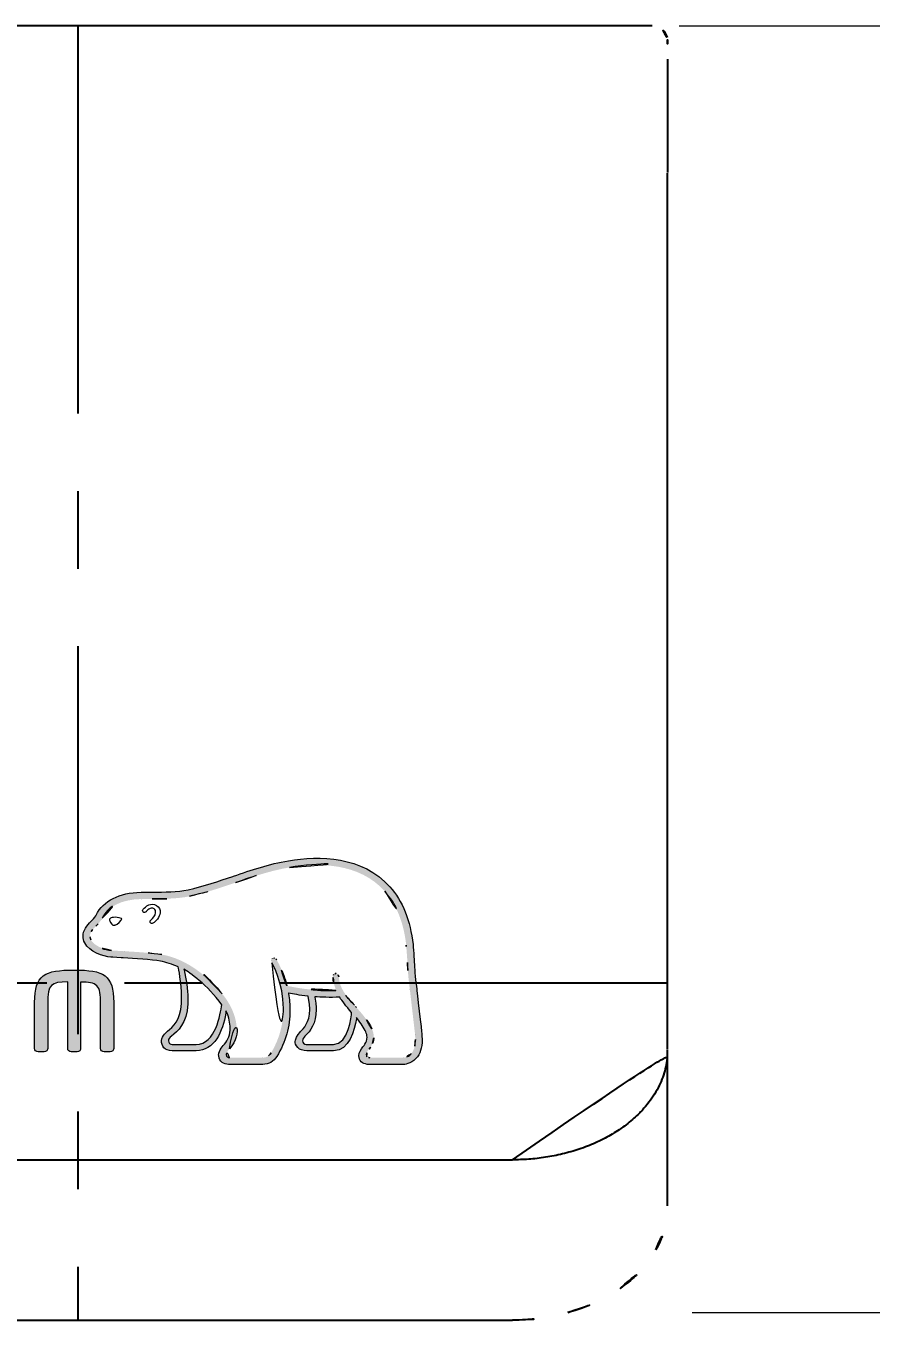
# Model space of a CAD drawing. Extents: x 16296675745 to 16296677481, y -37409619395 to -37409618123.
# Drawn here: x 16296676884.65 to 16296676911.88, y -37409618559.43 to -37409618517.71 of the extents above; entities that cross this region are included whole.
import ezdxf

# ---------------------------------------------------------------- set-up
doc = ezdxf.new("R2010")
doc.units = 0
doc.header["$LTSCALE"] = 10
doc.header["$MEASUREMENT"] = 0
doc.header["$PDMODE"] = 3
doc.header["$PDSIZE"] = -10
doc.linetypes.add('CENTER', pattern=[2, 1.25, -0.25, 0.25, -0.25])
doc.layers.get('0').update_dxf_attribs({"linetype": 'CONTINUOUS'})
doc.layers.get('DEFPOINTS').update_dxf_attribs({"linetype": 'CONTINUOUS'})
doc.layers.add('BODY', color=7, linetype='CONTINUOUS')
doc.layers.add('레이어 1', color=7, linetype='CONTINUOUS', lineweight=0)
doc.styles.add('Daelim Dimension', font='')
doc.styles.get('Daelim Dimension').set_extended_font_data('NanumGothic')
doc.dimstyles.new('DEFAULT', dxfattribs={"dimscale": 2, "dimtxt": 2, "dimasz": 2, "dimexe": 0, "dimexo": 2, "dimgap": 1, "dimtad": 1, "dimdec": 1, "dimzin": 9, "dimdsep": 46, "dimtxsty": 'Daelim Dimension', "dimcen": 0.5, "dimclrd": 252, "dimclre": 252, "dimclrt": 3, "dimadec": 1, "dimazin": 0, "dimtfac": 1, "dimtdec": 1, "dimtix": 1, "dimtmove": 0, "dimatfit": 3, "dimfxl": 1, "dimtolj": 1, "dimtzin": 1, "dimlwd": 9, "dimlwe": 9, "dimarcsym": 0})

# ---------------------------------------------------------------- blocks, each defined once
blk = doc.blocks.new('*D4')
at = {"color": 5, "lineweight": 9, "ltscale": 0.5, "transparency": 16777216}
for p, q in [((16296676905.695181, -37409618517.711014), (16296676934.564131, -37409618517.711014)), ((16296676934.564131, -37409618521.711014), (16296676934.564131, -37409618555.189659)), ((16296676906.109831, -37409618559.189659), (16296676934.564131, -37409618559.189659))]:
    blk.add_line(p, q, dxfattribs=at)
at = {"color": 5, "ltscale": 0.5, "transparency": 16777216}
for points in [[(16296676933.897461, -37409618521.711014), (16296676935.230789, -37409618521.711014), (16296676934.564131, -37409618517.711014)], [(16296676933.897461, -37409618555.189659), (16296676935.230789, -37409618555.189659), (16296676934.564131, -37409618559.189659)]]:
    blk.add_solid(points, dxfattribs=at)
at = {"layer": 'DEFPOINTS', "color": 0, "ltscale": 0.5, "transparency": 16777216}
for p in [(16296676901.695181, -37409618517.711014), (16296676902.109831, -37409618559.189659), (16296676934.564131, -37409618559.189659)]:
    blk.add_point(p, dxfattribs=at)
at = {"color": 7, "ltscale": 0.5, "transparency": 16777216, "insert": (16296676926.920361, -37409618538.450333), "char_height": 10, "attachment_point": 5, "rotation": 90, "style": 'Daelim Dimension'}
blk.add_mtext('\\A1;41.5', dxfattribs=at)

msp = doc.modelspace()

# ---------------------------------------------------------------- hatches: boundary and pattern name
at = {"layer": '레이어 1'}
h = msp.add_hatch(color=7, dxfattribs=at)
h.dxf.hatch_style = 1
edge = h.paths.add_edge_path(flags=16)
edge.add_spline(control_points=[(16296676897.054041, -37409618550.85141), (16296676896.946659, -37409618550.970284), (16296676896.811729, -37409618550.971336), (16296676896.805889, -37409618550.971336), (16296676896.805889, -37409618550.971336), (16296676895.724951, -37409618550.971336), (16296676895.724951, -37409618550.971336), (16296676895.68524, -37409618550.971336), (16296676895.65489, -37409618550.96138), (16296676895.635241, -37409618550.941994), (16296676895.61883, -37409618550.925919), (16296676895.610861, -37409618550.901482), (16296676895.610861, -37409618550.871193), (16296676895.610861, -37409618550.810242), (16296676895.655359, -37409618550.754204), (16296676895.702641, -37409618550.694687), (16296676895.746469, -37409618550.63839), (16296676895.788099, -37409618550.584991), (16296676895.811411, -37409618550.519386), (16296676895.870581, -37409618550.360153), (16296676895.864531, -37409618550.190277), (16296676895.79388, -37409618550.040604), (16296676895.666241, -37409618549.769814), (16296676895.47687, -37409618549.557053), (16296676895.29332, -37409618549.351448), (16296676895.29332, -37409618549.351448), (16296676895.231171, -37409618549.283188), (16296676895.231171, -37409618549.282532), (16296676894.992571, -37409618549.016647), (16296676894.74601, -37409618548.7416), (16296676894.726549, -37409618548.368668), (16296676894.722111, -37409618548.29483), (16296676894.687981, -37409618548.250214), (16296676894.640499, -37409618548.252197), (16296676894.640499, -37409618548.252197), (16296676894.57057, -37409618548.285797), (16296676894.56904, -37409618548.285797), (16296676894.550119, -37409618548.306664), (16296676894.53956, -37409618548.33773), (16296676894.53956, -37409618548.373451), (16296676894.53956, -37409618548.373451), (16296676894.540159, -37409618548.386063), (16296676894.540159, -37409618548.386208), (16296676894.549721, -37409618548.521004), (16296676894.581869, -37409618548.653282), (16296676894.638371, -37409618548.790604), (16296676894.638371, -37409618548.790604), (16296676894.643881, -37409618548.804428), (16296676894.643881, -37409618548.804428), (16296676894.643881, -37409618548.804428), (16296676894.629271, -37409618548.804947), (16296676894.629271, -37409618548.804947), (16296676893.935341, -37409618548.832443), (16296676893.25503, -37409618548.701492), (16296676893.054951, -37409618548.653282), (16296676892.93157, -37409618548.156837), (16296676892.73143, -37409618547.827744), (16296676892.722799, -37409618547.813797), (16296676892.707251, -37409618547.78804), (16296676892.682421, -37409618547.768242), (16296676892.65852, -37409618547.76133), (16296676892.65852, -37409618547.76133), (16296676892.60008, -37409618547.770088), (16296676892.592911, -37409618547.771027), (16296676892.587999, -37409618547.778328), (16296676892.57777, -37409618547.792137), (16296676892.555189, -37409618547.822433), (16296676892.555189, -37409618547.822433), (16296676892.55241, -37409618547.846718), (16296676892.55241, -37409618547.846718), (16296676892.55241, -37409618547.846718), (16296676892.57086, -37409618547.912071), (16296676892.57086, -37409618547.912071), (16296676892.586, -37409618547.938232), (16296676892.942329, -37409618548.562439), (16296676892.942329, -37409618549.389183), (16296676892.942329, -37409618549.899178), (16296676892.808319, -37409618550.380333), (16296676892.544029, -37409618550.819153), (16296676892.48089, -37409618550.924454), (16296676892.39768, -37409618550.971336), (16296676892.273911, -37409618550.971336), (16296676892.273911, -37409618550.971336), (16296676891.20837, -37409618550.971336), (16296676891.20837, -37409618550.971336), (16296676891.17304, -37409618550.971336), (16296676891.09934, -37409618550.946503), (16296676891.09934, -37409618550.869461), (16296676891.09934, -37409618550.826973), (16296676891.13871, -37409618550.757248), (16296676891.204321, -37409618550.6838), (16296676891.648359, -37409618550.189346), (16296676891.392179, -37409618549.417061), (16296676890.96633, -37409618548.908272), (16296676890.55501, -37409618548.417526), (16296676889.88373, -37409618547.79998), (16296676889.021799, -37409618547.646584), (16296676888.716339, -37409618547.593201), (16296676888.21438, -37409618547.563454), (16296676887.808981, -37409618547.539413), (16296676887.808981, -37409618547.539413), (16296676887.3992, -37409618547.515099), (16296676887.3992, -37409618547.515099), (16296676887.1889, -37409618547.499031), (16296676886.84133, -37409618547.36969), (16296676886.73555, -37409618547.169403), (16296676886.690861, -37409618547.086403), (16296676886.69591, -37409618547.00219), (16296676886.751949, -37409618546.90538), (16296676886.78722, -37409618546.846947), (16296676886.83563, -37409618546.796753), (16296676886.896521, -37409618546.735649), (16296676886.96385, -37409618546.667526), (16296676887.03311, -37409618546.596992), (16296676887.08704, -37409618546.504028), (16296676887.08704, -37409618546.504028), (16296676887.10251, -37409618546.474937), (16296676887.10251, -37409618546.474937), (16296676887.30829, -37409618546.081306), (16296676887.73222, -37409618545.873444), (16296676888.363001, -37409618545.85672), (16296676888.363001, -37409618545.85672), (16296676888.718731, -37409618545.85273), (16296676888.718731, -37409618545.85273), (16296676889.10932, -37409618545.850739), (16296676889.552509, -37409618545.848488), (16296676889.91667, -37409618545.770111), (16296676890.42811, -37409618545.660156), (16296676890.941219, -37409618545.484848), (16296676891.394039, -37409618545.330528), (16296676891.394039, -37409618545.330528), (16296676891.40852, -37409618545.32576), (16296676891.40852, -37409618545.32576), (16296676891.968571, -37409618545.134239), (16296676892.54775, -37409618544.936211), (16296676893.139811, -37409618544.839813), (16296676894.087351, -37409618544.682953), (16296676895.38854, -37409618544.688133), (16296676896.20718, -37409618545.60717), (16296676896.58556, -37409618546.032692), (16296676896.81863, -37409618546.617851), (16296676896.898849, -37409618547.346832), (16296676896.898849, -37409618547.346832), (16296676896.8958, -37409618547.344452), (16296676896.893009, -37409618547.341919), (16296676896.899509, -37409618547.3564), (16296676896.90563, -37409618547.43821), (16296676896.93936, -37409618547.901993), (16296676896.949051, -37409618548.124969), (16296676896.95928, -37409618548.355522), (16296676897.01758, -37409618548.78331), (16296676897.01758, -37409618548.78331), (16296676897.182791, -37409618550.213921), (16296676897.182791, -37409618550.213921), (16296676897.182791, -37409618550.213921), (16296676897.192631, -37409618550.387772), (16296676897.192631, -37409618550.387772), (16296676897.192631, -37409618550.593086), (16296676897.146151, -37409618550.749138), (16296676897.054041, -37409618550.85141)], knot_values=[0, 0, 0, 0, 1, 1, 1, 2, 2, 2, 3, 3, 3, 4, 4, 4, 5, 5, 5, 6, 6, 6, 7, 7, 7, 8, 8, 8, 9, 9, 9, 10, 10, 10, 11, 11, 11, 12, 12, 12, 13, 13, 13, 14, 14, 14, 15, 15, 15, 16, 16, 16, 17, 17, 17, 18, 18, 18, 19, 19, 19, 20, 20, 20, 21, 21, 21, 22, 22, 22, 23, 23, 23, 24, 24, 24, 25, 25, 25, 26, 26, 26, 27, 27, 27, 28, 28, 28, 29, 29, 29, 30, 30, 30, 31, 31, 31, 32, 32, 32, 33, 33, 33, 34, 34, 34, 35, 35, 35, 36, 36, 36, 37, 37, 37, 38, 38, 38, 39, 39, 39, 40, 40, 40, 41, 41, 41, 42, 42, 42, 43, 43, 43, 44, 44, 44, 45, 45, 45, 46, 46, 46, 47, 47, 47, 48, 48, 48, 49, 49, 49, 50, 50, 50, 51, 51, 51, 52, 52, 52, 53, 53, 53, 53], degree=3, periodic=0)
edge = h.paths.add_edge_path(flags=16)
edge.add_spline(control_points=[(16296676894.555229, -37409618550.542221), (16296676894.555229, -37409618550.542221), (16296676893.67345, -37409618550.542221), (16296676893.67345, -37409618550.542221), (16296676893.608231, -37409618550.542221), (16296676893.556709, -37409618550.490158), (16296676893.556709, -37409618550.423767), (16296676893.556709, -37409618550.377411), (16296676893.596939, -37409618550.318443), (16296676893.635, -37409618550.277931), (16296676893.81436, -37409618550.106216), (16296676893.997829, -37409618549.86982), (16296676893.997829, -37409618549.421051), (16296676893.997829, -37409618549.421051), (16296676893.986469, -37409618549.217178), (16296676893.986469, -37409618549.2164), (16296676893.986469, -37409618549.2164), (16296676893.954069, -37409618549.018112), (16296676893.954069, -37409618549.018112), (16296676893.954069, -37409618549.018112), (16296676893.951811, -37409618549.005623), (16296676893.951811, -37409618549.005623), (16296676893.951811, -37409618549.005623), (16296676893.964821, -37409618549.006554), (16296676893.964821, -37409618549.006554), (16296676894.12925, -37409618549.018372), (16296676894.44919, -37409618549.036179), (16296676894.754641, -37409618549.02169), (16296676894.832199, -37409618549.145073), (16296676894.95718, -37409618549.30378), (16296676895.13966, -37409618549.515213), (16296676895.13129, -37409618549.620407), (16296676895.04417, -37409618550.542221), (16296676894.555229, -37409618550.542221)], knot_values=[0, 0, 0, 0, 1, 1, 1, 2, 2, 2, 3, 3, 3, 4, 4, 4, 5, 5, 5, 6, 6, 6, 7, 7, 7, 8, 8, 8, 9, 9, 9, 10, 10, 10, 11, 11, 11, 11], degree=3, periodic=0)
edge = h.paths.add_edge_path(flags=16)
edge.add_spline(control_points=[(16296676890.130619, -37409618550.542221), (16296676890.130619, -37409618550.542221), (16296676889.356621, -37409618550.542221), (16296676889.356621, -37409618550.542221), (16296676889.298571, -37409618550.542221), (16296676889.236151, -37409618550.494423), (16296676889.236151, -37409618550.423767), (16296676889.236151, -37409618550.380867), (16296676889.272141, -37409618550.327744), (16296676889.337761, -37409618550.275009), (16296676889.53364, -37409618550.118973), (16296676889.830469, -37409618549.88282), (16296676889.86261, -37409618549.230858), (16296676889.86261, -37409618549.230858), (16296676889.86706, -37409618549.053017), (16296676889.86706, -37409618549.053017), (16296676889.86706, -37409618548.775726), (16296676889.803511, -37409618548.440933), (16296676889.743231, -37409618548.141701), (16296676889.743231, -37409618548.141701), (16296676889.733391, -37409618548.11116), (16296676889.733391, -37409618548.11116), (16296676889.733391, -37409618548.11116), (16296676889.75876, -37409618548.130943), (16296676889.75876, -37409618548.130943), (16296676889.874161, -37409618548.202003), (16296676890.50634, -37409618548.63044), (16296676890.954981, -37409618549.26342), (16296676890.91778, -37409618549.563019), (16296676890.74885, -37409618550.542221), (16296676890.130619, -37409618550.542221)], knot_values=[0, 0, 0, 0, 1, 1, 1, 2, 2, 2, 3, 3, 3, 4, 4, 4, 5, 5, 5, 6, 6, 6, 7, 7, 7, 8, 8, 8, 9, 9, 9, 10, 10, 10, 10], degree=3, periodic=0)
edge = h.paths.add_edge_path()
edge.add_spline(control_points=[(16296676897.40127, -37409618550.192284), (16296676897.400999, -37409618550.190277), (16296676897.236851, -37409618548.753563), (16296676897.236851, -37409618548.753563), (16296676897.17609, -37409618548.324181), (16296676897.16732, -37409618548.095207), (16296676897.15943, -37409618547.892273), (16296676897.15943, -37409618547.892273), (16296676897.11879, -37409618547.325058), (16296676897.11879, -37409618547.324654), (16296676897.03233, -37409618546.548264), (16296676896.781059, -37409618545.921127), (16296676896.371599, -37409618545.46254), (16296676895.487089, -37409618544.468719), (16296676894.10634, -37409618544.458214), (16296676893.103359, -37409618544.623581), (16296676892.48826, -37409618544.725311), (16296676891.900311, -37409618544.925987), (16296676891.331881, -37409618545.120422), (16296676891.331881, -37409618545.120422), (16296676891.31356, -37409618545.126923), (16296676891.31356, -37409618545.126923), (16296676890.869181, -37409618545.278458), (16296676890.364901, -37409618545.450981), (16296676889.87005, -37409618545.556427), (16296676889.53006, -37409618545.629066), (16296676889.104271, -37409618545.632393), (16296676888.728149, -37409618545.634392), (16296676888.728149, -37409618545.634392), (16296676888.35589, -37409618545.638901), (16296676888.35589, -37409618545.638901), (16296676887.640579, -37409618545.656563), (16296676887.15337, -37409618545.904266), (16296676886.90727, -37409618546.374809), (16296676886.90727, -37409618546.374809), (16296676886.896179, -37409618546.395119), (16296676886.896179, -37409618546.395119), (16296676886.85548, -37409618546.466454), (16296676886.795111, -37409618546.527008), (16296676886.74107, -37409618546.5812), (16296676886.681499, -37409618546.64122), (16296676886.614361, -37409618546.708549), (16296676886.563101, -37409618546.795677), (16296676886.511629, -37409618546.882942), (16296676886.48567, -37409618546.97139), (16296676886.48567, -37409618547.058243), (16296676886.48567, -37409618547.131287), (16296676886.504, -37409618547.203003), (16296676886.540791, -37409618547.271523), (16296676886.69285, -37409618547.558678), (16296676887.12661, -37409618547.713654), (16296676887.38545, -37409618547.732117), (16296676887.38545, -37409618547.732117), (16296676887.766479, -37409618547.75602), (16296676887.775579, -37409618547.756821), (16296676888.156549, -37409618547.778328), (16296676888.67828, -37409618547.808479), (16296676888.982889, -37409618547.862267), (16296676889.16099, -37409618547.893753), (16296676889.36339, -37409618547.957626), (16296676889.549841, -37409618548.045418), (16296676889.563141, -37409618548.09375), (16296676889.659941, -37409618548.5242), (16296676889.659941, -37409618549.053307), (16296676889.659941, -37409618549.053307), (16296676889.65583, -37409618549.221184), (16296676889.65583, -37409618549.221184), (16296676889.627741, -37409618549.779114), (16296676889.384501, -37409618549.97406), (16296676889.20627, -37409618550.116707), (16296676889.1882, -37409618550.130928), (16296676889.029369, -37409618550.262802), (16296676889.01795, -37409618550.421509), (16296676889.00985, -37409618550.511276), (16296676889.03554, -37409618550.593086), (16296676889.090059, -37409618550.651917), (16296676889.14916, -37409618550.715683), (16296676889.23901, -37409618550.74794), (16296676889.356621, -37409618550.74794), (16296676889.356621, -37409618550.74794), (16296676890.130619, -37409618550.74794), (16296676890.130619, -37409618550.74794), (16296676890.70994, -37409618550.74794), (16296676890.99654, -37409618550.124153), (16296676891.083731, -37409618549.53978), (16296676891.083731, -37409618549.53978), (16296676891.08552, -37409618549.457573), (16296676891.08552, -37409618549.457573), (16296676891.08552, -37409618549.457573), (16296676891.10943, -37409618549.498749), (16296676891.10943, -37409618549.498749), (16296676891.183729, -37409618549.664093), (16296676891.22843, -37409618549.86171), (16296676891.22843, -37409618550.010582), (16296676891.22843, -37409618550.219513), (16296676891.16375, -37409618550.401993), (16296676891.040899, -37409618550.537971), (16296676891.00989, -37409618550.568657), (16296676890.854971, -37409618550.729233), (16296676890.854971, -37409618550.889526), (16296676890.854971, -37409618550.889526), (16296676890.856359, -37409618550.915947), (16296676890.856359, -37409618550.915947), (16296676890.87834, -37409618551.105339), (16296676891.031601, -37409618551.189941), (16296676891.173969, -37409618551.189941), (16296676891.173969, -37409618551.189941), (16296676892.273911, -37409618551.189941), (16296676892.273911, -37409618551.189941), (16296676892.47245, -37409618551.189941), (16296676892.63069, -37409618551.100548), (16296676892.732361, -37409618550.9319), (16296676893.01226, -37409618550.467194), (16296676893.154091, -37409618549.962517), (16296676893.154091, -37409618549.432343), (16296676893.154091, -37409618549.266861), (16296676893.138491, -37409618549.090218), (16296676893.107941, -37409618548.906952), (16296676893.107941, -37409618548.906952), (16296676893.10528, -37409618548.892326), (16296676893.10528, -37409618548.892326), (16296676893.10528, -37409618548.892326), (16296676893.1199, -37409618548.895393), (16296676893.1199, -37409618548.895393), (16296676893.252239, -37409618548.921028), (16296676893.465139, -37409618548.957939), (16296676893.72822, -37409618548.986351), (16296676893.72822, -37409618548.986351), (16296676893.73587, -37409618548.987297), (16296676893.73587, -37409618548.987297), (16296676893.73587, -37409618548.987297), (16296676893.771259, -37409618549.188904), (16296676893.771259, -37409618549.188904), (16296676893.771259, -37409618549.188904), (16296676893.77903, -37409618549.23671), (16296676893.77903, -37409618549.237511), (16296676893.77903, -37409618549.237511), (16296676893.78952, -37409618549.415871), (16296676893.78952, -37409618549.415871), (16296676893.78952, -37409618549.843933), (16296676893.595079, -37409618550.030113), (16296676893.49057, -37409618550.12999), (16296676893.4891, -37409618550.131317), (16296676893.343281, -37409618550.279533), (16296676893.32748, -37409618550.411018), (16296676893.32748, -37409618550.411018), (16296676893.32243, -37409618550.451393), (16296676893.32243, -37409618550.451393), (16296676893.32243, -37409618550.492691), (16296676893.33305, -37409618550.5737), (16296676893.405291, -37409618550.648338), (16296676893.46892, -37409618550.714607), (16296676893.5674, -37409618550.74794), (16296676893.698351, -37409618550.74794), (16296676893.698351, -37409618550.74794), (16296676894.555229, -37409618550.74794), (16296676894.555229, -37409618550.74794), (16296676895.07564, -37409618550.74794), (16296676895.23229, -37409618550.086288), (16296676895.295441, -37409618549.715492), (16296676895.295441, -37409618549.715492), (16296676895.29837, -37409618549.677238), (16296676895.29837, -37409618549.677238), (16296676895.29837, -37409618549.677238), (16296676895.318951, -37409618549.705261), (16296676895.318951, -37409618549.705261), (16296676895.43895, -37409618549.858528), (16296676895.544201, -37409618550.028923), (16296676895.59486, -37409618550.134903), (16296676895.62149, -37409618550.19001), (16296676895.635839, -37409618550.251244), (16296676895.635839, -37409618550.312607), (16296676895.635839, -37409618550.312607), (16296676895.616449, -37409618550.436638), (16296676895.616449, -37409618550.436638), (16296676895.59639, -37409618550.503967), (16296676895.55044, -37409618550.566002), (16296676895.50548, -37409618550.62603), (16296676895.439541, -37409618550.711693), (16296676895.37154, -37409618550.800537), (16296676895.37154, -37409618550.908386), (16296676895.37154, -37409618550.908386), (16296676895.37792, -37409618550.967751), (16296676895.37792, -37409618550.967751), (16296676895.40926, -37409618551.110909), (16296676895.52527, -37409618551.189941), (16296676895.70437, -37409618551.189941), (16296676895.70437, -37409618551.189941), (16296676896.805349, -37409618551.189941), (16296676896.805349, -37409618551.189941), (16296676896.829519, -37409618551.189941), (16296676897.04468, -37409618551.184624), (16296676897.213209, -37409618551.002274), (16296676897.34774, -37409618550.856598), (16296676897.41309, -37409618550.656303), (16296676897.41309, -37409618550.390427), (16296676897.41309, -37409618550.390427), (16296676897.4014, -37409618550.193207), (16296676897.40127, -37409618550.192284)], knot_values=[0, 0, 0, 0, 1, 1, 1, 2, 2, 2, 3, 3, 3, 4, 4, 4, 5, 5, 5, 6, 6, 6, 7, 7, 7, 8, 8, 8, 9, 9, 9, 10, 10, 10, 11, 11, 11, 12, 12, 12, 13, 13, 13, 14, 14, 14, 15, 15, 15, 16, 16, 16, 17, 17, 17, 18, 18, 18, 19, 19, 19, 20, 20, 20, 21, 21, 21, 22, 22, 22, 23, 23, 23, 24, 24, 24, 25, 25, 25, 26, 26, 26, 27, 27, 27, 28, 28, 28, 29, 29, 29, 30, 30, 30, 31, 31, 31, 32, 32, 32, 33, 33, 33, 34, 34, 34, 35, 35, 35, 36, 36, 36, 37, 37, 37, 38, 38, 38, 39, 39, 39, 40, 40, 40, 41, 41, 41, 42, 42, 42, 43, 43, 43, 44, 44, 44, 45, 45, 45, 46, 46, 46, 47, 47, 47, 48, 48, 48, 49, 49, 49, 50, 50, 50, 51, 51, 51, 52, 52, 52, 53, 53, 53, 54, 54, 54, 55, 55, 55, 56, 56, 56, 57, 57, 57, 58, 58, 58, 59, 59, 59, 60, 60, 60, 61, 61, 61, 62, 62, 62, 63, 63, 63, 64, 64, 64, 65, 65, 65, 66, 66, 66, 66], degree=3, periodic=0)
edge = h.paths.add_edge_path(flags=0)
edge.add_spline(control_points=[(16296676887.36672, -37409618546.476669), (16296676887.36672, -37409618546.476669), (16296676887.52689, -37409618546.404297), (16296676887.725321, -37409618546.480789), (16296676887.725321, -37409618546.480789), (16296676887.74988, -37409618546.49128), (16296676887.71788, -37409618546.536583), (16296676887.62126, -37409618546.666451), (16296676887.52603, -37409618546.694481), (16296676887.52603, -37409618546.694481), (16296676887.52603, -37409618546.694481), (16296676887.457041, -37409618546.718773), (16296676887.418261, -37409618546.671768), (16296676887.339899, -37409618546.579857), (16296676887.337509, -37409618546.526337), (16296676887.337509, -37409618546.526337), (16296676887.337509, -37409618546.526337), (16296676887.329411, -37409618546.486633), (16296676887.36672, -37409618546.476669)], knot_values=[0, 0, 0, 0, 1, 1, 1, 2, 2, 2, 3, 3, 3, 4, 4, 4, 5, 5, 5, 6, 6, 6, 6], degree=3, periodic=0)
edge = h.paths.add_edge_path(flags=0)
edge.add_spline(control_points=[(16296676888.423691, -37409618546.182114), (16296676888.399719, -37409618546.208267), (16296676888.39786, -37409618546.251823), (16296676888.423691, -37409618546.274803), (16296676888.448389, -37409618546.297112), (16296676888.49122, -37409618546.291267), (16296676888.515129, -37409618546.264969), (16296676888.52788, -37409618546.251823), (16296676888.659361, -37409618546.095772), (16296676888.772779, -37409618546.175591), (16296676888.814211, -37409618546.205353), (16296676888.83135, -37409618546.247581), (16296676888.825239, -37409618546.302147), (16296676888.81555, -37409618546.389679), (16296676888.739651, -37409618546.489014), (16296676888.68659, -37409618546.523018), (16296676888.6569, -37409618546.541077), (16296676888.63732, -37409618546.579857), (16296676888.6514, -37409618546.611214), (16296676888.66534, -37409618546.642433), (16296676888.70505, -37409618546.651718), (16296676888.736919, -37409618546.636833), (16296676888.831881, -37409618546.591423), (16296676888.95162, -37409618546.439758), (16296676888.968019, -37409618546.298317), (16296676888.978901, -37409618546.199768), (16296676888.934681, -37409618546.119293), (16296676888.855921, -37409618546.064957), (16296676888.68659, -37409618545.944771), (16296676888.49468, -37409618546.105598), (16296676888.423691, -37409618546.182114)], knot_values=[0, 0, 0, 0, 1, 1, 1, 2, 2, 2, 3, 3, 3, 4, 4, 4, 5, 5, 5, 6, 6, 6, 7, 7, 7, 8, 8, 8, 9, 9, 9, 10, 10, 10, 10], degree=3, periodic=0)
edge = h.paths.add_edge_path(flags=0)
edge.add_spline(control_points=[(16296676888.40204, -37409618546.299377), (16296676888.40204, -37409618546.299377), (16296676888.40204, -37409618546.299377), (16296676888.40204, -37409618546.299377), (16296676888.40204, -37409618546.299377), (16296676888.40204, -37409618546.299377), (16296676888.40204, -37409618546.299377)], knot_values=[0, 0, 0, 0, 1, 1, 1, 2, 2, 2, 2], degree=3, periodic=0)
h = msp.add_hatch(color=7, dxfattribs=at)
h.dxf.hatch_style = 2
edge = h.paths.add_edge_path()
edge.add_spline(control_points=[(16296676884.925831, -37409618549.19381), (16296676884.925831, -37409618549.19381), (16296676884.925831, -37409618550.670662), (16296676884.925831, -37409618550.670662), (16296676884.925831, -37409618550.734528), (16296676884.97603, -37409618550.786461), (16296676885.037649, -37409618550.786461), (16296676885.037649, -37409618550.786461), (16296676885.23527, -37409618550.786461), (16296676885.23527, -37409618550.786461), (16296676885.304991, -37409618550.786461), (16296676885.346701, -37409618550.72776), (16296676885.346701, -37409618550.670662), (16296676885.346701, -37409618550.670662), (16296676885.346701, -37409618549.230339), (16296676885.346701, -37409618549.230339), (16296676885.346701, -37409618548.595253), (16296676885.454411, -37409618548.533493), (16296676885.991489, -37409618548.532028), (16296676885.991489, -37409618548.571083), (16296676885.991489, -37409618550.670662), (16296676885.991489, -37409618550.670662), (16296676885.991489, -37409618550.736923), (16296676886.039169, -37409618550.786461), (16296676886.102381, -37409618550.786461), (16296676886.102381, -37409618550.786461), (16296676886.296551, -37409618550.786461), (16296676886.296551, -37409618550.786461), (16296676886.366011, -37409618550.786461), (16296676886.407591, -37409618550.72776), (16296676886.407591, -37409618550.670662), (16296676886.407591, -37409618550.670662), (16296676886.407591, -37409618548.577583), (16296676886.407591, -37409618548.53614), (16296676886.658859, -37409618548.537071), (16296676886.83536, -37409618548.557793), (16296676886.93092, -37409618548.653282), (16296676887.03158, -37409618548.753807), (16296676887.051241, -37409618548.941353), (16296676887.051241, -37409618549.230339), (16296676887.051241, -37409618549.230339), (16296676887.051241, -37409618550.670662), (16296676887.051241, -37409618550.670662), (16296676887.051241, -37409618550.733353), (16296676887.102579, -37409618550.786461), (16296676887.16326, -37409618550.786461), (16296676887.16326, -37409618550.786461), (16296676887.36182, -37409618550.786461), (16296676887.36182, -37409618550.786461), (16296676887.430679, -37409618550.786461), (16296676887.47324, -37409618550.726433), (16296676887.47324, -37409618550.670662), (16296676887.47324, -37409618550.670662), (16296676887.47324, -37409618549.19381), (16296676887.47324, -37409618549.19381), (16296676887.47324, -37409618548.298683), (16296676887.15583, -37409618548.147011), (16296676886.20186, -37409618548.147011), (16296676885.24444, -37409618548.147011), (16296676884.925831, -37409618548.298683), (16296676884.925831, -37409618549.19381)], knot_values=[0, 0, 0, 0, 1, 1, 1, 2, 2, 2, 3, 3, 3, 4, 4, 4, 5, 5, 5, 6, 6, 6, 7, 7, 7, 8, 8, 8, 9, 9, 9, 10, 10, 10, 11, 11, 11, 12, 12, 12, 13, 13, 13, 14, 14, 14, 15, 15, 15, 16, 16, 16, 17, 17, 17, 18, 18, 18, 19, 19, 19, 20, 20, 20, 20], degree=3, periodic=0)

# ---------------------------------------------------------------- linework, layer by layer
at = {"color": 1, "linetype": 'CENTER'}
for p, q in [((16296676886.31856, -37409618517.711014), (16296676886.31856, -37409618559.431473)), ((16296676905.31856, -37409618548.569839), (16296676515.31856, -37409618548.569839))]:
    msp.add_line(p, q, dxfattribs=at)
at = {"color": 7}
msp.add_line((16296676890.096331, -37409618550.747963), (16296676890.096331, -37409618550.747963), dxfattribs=at)
at = {"layer": 'BODY'}
for p, q in [((16296676904.81856, -37409618517.711014), (16296676867.81856, -37409618517.711014)), ((16296676905.31856, -37409618518.784897), (16296676905.31856, -37409618522.4422)), ((16296676905.31856, -37409618527.4207), (16296676905.31856, -37409618522.457962)), ((16296676905.31856, -37409618525.346703), (16296676905.31856, -37409618525.338219)), ((16296676905.31856, -37409618527.494186), (16296676905.31856, -37409618527.4207)), ((16296676905.31856, -37409618547.733299), (16296676905.31856, -37409618527.494186)), ((16296676905.31856, -37409618550.713257), (16296676905.31856, -37409618547.733299)), ((16296676905.318569, -37409618550.731499), (16296676905.31856, -37409618550.729027)), ((16296676905.31856, -37409618555.749489), (16296676905.31856, -37409618550.731499)), ((16296676867.81856, -37409618554.264557), (16296676900.31856, -37409618554.264557)), ((16296676867.81856, -37409618559.431473), (16296676900.31856, -37409618559.431473))]:
    msp.add_line(p, q, dxfattribs=at)
for centre, radius, start, end in [((16296676904.81856, -37409618518.211014), 0.500001, 14.1251944, 89.9997814), ((16296676904.81856, -37409618518.211014), 0.5, 0, 14.125645), ((16296676902.39101, -37409618555.719467), 2.92954, 330.4321459, 354.7615427), ((16296676900.329069, -37409618552.75383), 6.677644, 269.9098416, 285.4665021)]:
    msp.add_arc(centre, radius, start, end, dxfattribs=at)
for points in [[(16296676905.31856, -37409618518.211014), (16296676905.31856, -37409618518.2099), (16296676905.31856, -37409618518.405251), (16296676905.31856, -37409618518.784897)], [(16296676903.789391, -37409618558.407852), (16296676904.27783, -37409618558.062477), (16296676904.674129, -37409618557.638092), (16296676904.939039, -37409618557.165077)], [(16296676902.109831, -37409618559.189659), (16296676902.73205, -37409618559.017487), (16296676903.30644, -37409618558.749352), (16296676903.789391, -37409618558.407852)]]:
    msp.add_open_spline(points, degree=3, dxfattribs=at)
msp.add_rational_spline([(16296676900.31856, -37409618554.264557), (16296676905.318569, -37409618554.264557), (16296676905.31856, -37409618550.729027)], [1, 0.707106781187, 1], degree=2, dxfattribs=at)
at = {"layer": '레이어 1', "color": 7}
for points, knots in [([(16296676897.40127, -37409618550.192284), (16296676897.400999, -37409618550.1903), (16296676897.236851, -37409618548.753571), (16296676897.236851, -37409618548.753571), (16296676897.17609, -37409618548.324188), (16296676897.16732, -37409618548.09523), (16296676897.15943, -37409618547.892281), (16296676897.15943, -37409618547.892281), (16296676897.11879, -37409618547.325073), (16296676897.11879, -37409618547.324661), (16296676897.03233, -37409618546.548271), (16296676896.781059, -37409618545.921143), (16296676896.371599, -37409618545.462547), (16296676895.487089, -37409618544.468727), (16296676894.10634, -37409618544.458221), (16296676893.103359, -37409618544.623596), (16296676892.48826, -37409618544.725327), (16296676891.900311, -37409618544.926003), (16296676891.331881, -37409618545.120438), (16296676891.331881, -37409618545.120438), (16296676891.31356, -37409618545.126923), (16296676891.31356, -37409618545.126923), (16296676890.869181, -37409618545.278473), (16296676890.364901, -37409618545.450996), (16296676889.87005, -37409618545.556442), (16296676889.53006, -37409618545.629089), (16296676889.104271, -37409618545.632408), (16296676888.728149, -37409618545.634407), (16296676888.728149, -37409618545.634407), (16296676888.35589, -37409618545.638908), (16296676888.35589, -37409618545.638908), (16296676887.640579, -37409618545.656578), (16296676887.15337, -37409618545.904266), (16296676886.90727, -37409618546.374817), (16296676886.90727, -37409618546.374817), (16296676886.896179, -37409618546.395126), (16296676886.896179, -37409618546.395126), (16296676886.85548, -37409618546.466461), (16296676886.795111, -37409618546.527023), (16296676886.74107, -37409618546.581207), (16296676886.681499, -37409618546.641243), (16296676886.614361, -37409618546.708557), (16296676886.563101, -37409618546.795677), (16296676886.511629, -37409618546.88295), (16296676886.48567, -37409618546.971413), (16296676886.48567, -37409618547.05825), (16296676886.48567, -37409618547.131287), (16296676886.504, -37409618547.203011), (16296676886.540791, -37409618547.271553), (16296676886.69285, -37409618547.558693), (16296676887.12661, -37409618547.713669), (16296676887.38545, -37409618547.73214), (16296676887.38545, -37409618547.73214), (16296676887.766479, -37409618547.756027), (16296676887.775579, -37409618547.756844), (16296676888.156549, -37409618547.778343), (16296676888.67828, -37409618547.808487), (16296676888.982889, -37409618547.862282), (16296676889.16099, -37409618547.893761), (16296676889.36339, -37409618547.957626), (16296676889.549841, -37409618548.045441), (16296676889.563141, -37409618548.093773), (16296676889.659941, -37409618548.524208), (16296676889.659941, -37409618549.053322), (16296676889.659941, -37409618549.053322), (16296676889.65583, -37409618549.221191), (16296676889.65583, -37409618549.221191), (16296676889.627741, -37409618549.779121), (16296676889.384501, -37409618549.974083), (16296676889.20627, -37409618550.116722), (16296676889.1882, -37409618550.130943), (16296676889.029369, -37409618550.262817), (16296676889.01795, -37409618550.421516), (16296676889.00985, -37409618550.511307), (16296676889.03554, -37409618550.593109), (16296676889.090059, -37409618550.651947), (16296676889.14916, -37409618550.715683), (16296676889.23901, -37409618550.747963), (16296676889.356621, -37409618550.747963), (16296676889.356621, -37409618550.747963), (16296676890.130619, -37409618550.747963), (16296676890.130619, -37409618550.747963), (16296676890.70994, -37409618550.747963), (16296676890.99654, -37409618550.124161), (16296676891.083731, -37409618549.539787), (16296676891.083731, -37409618549.539787), (16296676891.08552, -37409618549.457588), (16296676891.08552, -37409618549.457588), (16296676891.08552, -37409618549.457588), (16296676891.10943, -37409618549.498756), (16296676891.10943, -37409618549.498756), (16296676891.183729, -37409618549.664101), (16296676891.22843, -37409618549.861732), (16296676891.22843, -37409618550.01059), (16296676891.22843, -37409618550.219521), (16296676891.16375, -37409618550.401993), (16296676891.040899, -37409618550.537979), (16296676891.00989, -37409618550.568657), (16296676890.854971, -37409618550.72924), (16296676890.854971, -37409618550.889526), (16296676890.854971, -37409618550.889526), (16296676890.856359, -37409618550.915962), (16296676890.856359, -37409618550.915962), (16296676890.87834, -37409618551.105347), (16296676891.031601, -37409618551.189949), (16296676891.173969, -37409618551.189949), (16296676891.173969, -37409618551.189949), (16296676892.273911, -37409618551.189949), (16296676892.273911, -37409618551.189949), (16296676892.47245, -37409618551.189949), (16296676892.63069, -37409618551.100571), (16296676892.732361, -37409618550.931908), (16296676893.01226, -37409618550.467209), (16296676893.154091, -37409618549.962532), (16296676893.154091, -37409618549.432358), (16296676893.154091, -37409618549.266869), (16296676893.138491, -37409618549.090233), (16296676893.107941, -37409618548.90696), (16296676893.107941, -37409618548.90696), (16296676893.10528, -37409618548.892342), (16296676893.10528, -37409618548.892342), (16296676893.10528, -37409618548.892342), (16296676893.1199, -37409618548.895401), (16296676893.1199, -37409618548.895401), (16296676893.252239, -37409618548.921043), (16296676893.465139, -37409618548.957947), (16296676893.72822, -37409618548.986366), (16296676893.72822, -37409618548.986366), (16296676893.73587, -37409618548.987312), (16296676893.73587, -37409618548.987312), (16296676893.73587, -37409618548.987312), (16296676893.771259, -37409618549.188919), (16296676893.771259, -37409618549.188919), (16296676893.771259, -37409618549.188919), (16296676893.77903, -37409618549.236717), (16296676893.77903, -37409618549.237534), (16296676893.77903, -37409618549.237534), (16296676893.78952, -37409618549.415901), (16296676893.78952, -37409618549.415901), (16296676893.78952, -37409618549.843933), (16296676893.595079, -37409618550.030128), (16296676893.49057, -37409618550.129997), (16296676893.4891, -37409618550.131317), (16296676893.343281, -37409618550.279533), (16296676893.32748, -37409618550.411018), (16296676893.32748, -37409618550.411018), (16296676893.32243, -37409618550.451401), (16296676893.32243, -37409618550.451401), (16296676893.32243, -37409618550.492699), (16296676893.33305, -37409618550.573708), (16296676893.405291, -37409618550.648354), (16296676893.46892, -37409618550.714638), (16296676893.5674, -37409618550.747963), (16296676893.698351, -37409618550.747963), (16296676893.698351, -37409618550.747963), (16296676894.555229, -37409618550.747963), (16296676894.555229, -37409618550.747963), (16296676895.07564, -37409618550.747963), (16296676895.23229, -37409618550.086304), (16296676895.295441, -37409618549.7155), (16296676895.295441, -37409618549.7155), (16296676895.29837, -37409618549.677254), (16296676895.29837, -37409618549.677254), (16296676895.29837, -37409618549.677254), (16296676895.318951, -37409618549.705276), (16296676895.318951, -37409618549.705276), (16296676895.43895, -37409618549.858543), (16296676895.544201, -37409618550.028923), (16296676895.59486, -37409618550.134933), (16296676895.62149, -37409618550.190033), (16296676895.635839, -37409618550.251251), (16296676895.635839, -37409618550.312622), (16296676895.635839, -37409618550.312622), (16296676895.616449, -37409618550.436653), (16296676895.616449, -37409618550.436653), (16296676895.59639, -37409618550.503983), (16296676895.55044, -37409618550.566017), (16296676895.50548, -37409618550.626038), (16296676895.439541, -37409618550.711693), (16296676895.37154, -37409618550.80056), (16296676895.37154, -37409618550.908401), (16296676895.37154, -37409618550.908401), (16296676895.37792, -37409618550.967758), (16296676895.37792, -37409618550.967758), (16296676895.40926, -37409618551.110924), (16296676895.52527, -37409618551.189949), (16296676895.70437, -37409618551.189949), (16296676895.70437, -37409618551.189949), (16296676896.805349, -37409618551.189949), (16296676896.805349, -37409618551.189949), (16296676896.829519, -37409618551.189949), (16296676897.04468, -37409618551.184639), (16296676897.213209, -37409618551.002289), (16296676897.34774, -37409618550.856613), (16296676897.41309, -37409618550.656319), (16296676897.41309, -37409618550.390427), (16296676897.41309, -37409618550.390427), (16296676897.4014, -37409618550.193207), (16296676897.40127, -37409618550.192284)], [0, 0, 0, 0, 1, 1, 1, 2, 2, 2, 3, 3, 3, 4, 4, 4, 5, 5, 5, 6, 6, 6, 7, 7, 7, 8, 8, 8, 9, 9, 9, 10, 10, 10, 11, 11, 11, 12, 12, 12, 13, 13, 13, 14, 14, 14, 15, 15, 15, 16, 16, 16, 17, 17, 17, 18, 18, 18, 19, 19, 19, 20, 20, 20, 21, 21, 21, 22, 22, 22, 23, 23, 23, 24, 24, 24, 25, 25, 25, 26, 26, 26, 27, 27, 27, 28, 28, 28, 29, 29, 29, 30, 30, 30, 31, 31, 31, 32, 32, 32, 33, 33, 33, 34, 34, 34, 35, 35, 35, 36, 36, 36, 37, 37, 37, 38, 38, 38, 39, 39, 39, 40, 40, 40, 41, 41, 41, 42, 42, 42, 43, 43, 43, 44, 44, 44, 45, 45, 45, 46, 46, 46, 47, 47, 47, 48, 48, 48, 49, 49, 49, 50, 50, 50, 51, 51, 51, 52, 52, 52, 53, 53, 53, 54, 54, 54, 55, 55, 55, 56, 56, 56, 57, 57, 57, 58, 58, 58, 59, 59, 59, 60, 60, 60, 61, 61, 61, 62, 62, 62, 63, 63, 63, 64, 64, 64, 65, 65, 65, 66, 66, 66, 66]), ([(16296676888.423691, -37409618546.182121), (16296676888.399719, -37409618546.208282), (16296676888.39786, -37409618546.251831), (16296676888.423691, -37409618546.274811), (16296676888.448389, -37409618546.297119), (16296676888.49122, -37409618546.291283), (16296676888.515129, -37409618546.264992), (16296676888.52788, -37409618546.251831), (16296676888.659361, -37409618546.095779), (16296676888.772779, -37409618546.175613), (16296676888.814211, -37409618546.20536), (16296676888.83135, -37409618546.247589), (16296676888.825239, -37409618546.302147), (16296676888.81555, -37409618546.389687), (16296676888.739651, -37409618546.489037), (16296676888.68659, -37409618546.523033), (16296676888.6569, -37409618546.541092), (16296676888.63732, -37409618546.579872), (16296676888.6514, -37409618546.611221), (16296676888.66534, -37409618546.642441), (16296676888.70505, -37409618546.651733), (16296676888.736919, -37409618546.636848), (16296676888.831881, -37409618546.591423), (16296676888.95162, -37409618546.439774), (16296676888.968019, -37409618546.298317), (16296676888.978901, -37409618546.199768), (16296676888.934681, -37409618546.119293), (16296676888.855921, -37409618546.06498), (16296676888.68659, -37409618545.944778), (16296676888.49468, -37409618546.105614), (16296676888.423691, -37409618546.182121)], [0, 0, 0, 0, 1, 1, 1, 2, 2, 2, 3, 3, 3, 4, 4, 4, 5, 5, 5, 6, 6, 6, 7, 7, 7, 8, 8, 8, 9, 9, 9, 10, 10, 10, 10]), ([(16296676887.36672, -37409618546.476677), (16296676887.36672, -37409618546.476677), (16296676887.52689, -37409618546.40432), (16296676887.725321, -37409618546.480797), (16296676887.725321, -37409618546.480797), (16296676887.74988, -37409618546.491287), (16296676887.71788, -37409618546.536583), (16296676887.62126, -37409618546.666473), (16296676887.52603, -37409618546.694489), (16296676887.52603, -37409618546.694489), (16296676887.52603, -37409618546.694489), (16296676887.457041, -37409618546.718788), (16296676887.418261, -37409618546.671783), (16296676887.339899, -37409618546.579872), (16296676887.337509, -37409618546.526352), (16296676887.337509, -37409618546.526352), (16296676887.337509, -37409618546.526352), (16296676887.329411, -37409618546.486649), (16296676887.36672, -37409618546.476677)], [0, 0, 0, 0, 1, 1, 1, 2, 2, 2, 3, 3, 3, 4, 4, 4, 5, 5, 5, 6, 6, 6, 6]), ([(16296676888.40204, -37409618546.299393), (16296676888.40204, -37409618546.299393), (16296676888.40204, -37409618546.299393), (16296676888.40204, -37409618546.299393), (16296676888.40204, -37409618546.299393), (16296676888.40204, -37409618546.299393), (16296676888.40204, -37409618546.299393)], [0, 0, 0, 0, 1, 1, 1, 2, 2, 2, 2]), ([(16296676890.130619, -37409618550.542236), (16296676890.130619, -37409618550.542236), (16296676889.356621, -37409618550.542236), (16296676889.356621, -37409618550.542236), (16296676889.298571, -37409618550.542236), (16296676889.236151, -37409618550.494431), (16296676889.236151, -37409618550.423782), (16296676889.236151, -37409618550.38089), (16296676889.272141, -37409618550.327759), (16296676889.337761, -37409618550.275017), (16296676889.53364, -37409618550.11898), (16296676889.830469, -37409618549.882843), (16296676889.86261, -37409618549.230873), (16296676889.86261, -37409618549.230873), (16296676889.86706, -37409618549.053032), (16296676889.86706, -37409618549.053032), (16296676889.86706, -37409618548.775742), (16296676889.803511, -37409618548.440933), (16296676889.743231, -37409618548.141724), (16296676889.743231, -37409618548.141724), (16296676889.733391, -37409618548.111183), (16296676889.733391, -37409618548.111183), (16296676889.733391, -37409618548.111183), (16296676889.75876, -37409618548.130951), (16296676889.75876, -37409618548.130951), (16296676889.874161, -37409618548.202003), (16296676890.50634, -37409618548.630447), (16296676890.954981, -37409618549.263428), (16296676890.91778, -37409618549.563026), (16296676890.74885, -37409618550.542236), (16296676890.130619, -37409618550.542236)], [0, 0, 0, 0, 1, 1, 1, 2, 2, 2, 3, 3, 3, 4, 4, 4, 5, 5, 5, 6, 6, 6, 7, 7, 7, 8, 8, 8, 9, 9, 9, 10, 10, 10, 10]), ([(16296676892.57086, -37409618547.912086), (16296676892.586, -37409618547.93824), (16296676892.942329, -37409618548.562462), (16296676892.942329, -37409618549.389191), (16296676892.942329, -37409618549.899193), (16296676892.808319, -37409618550.380341), (16296676892.544029, -37409618550.819153)], [24, 24, 24, 24, 25, 25, 25, 26, 26, 26, 26]), ([(16296676884.925831, -37409618549.193817), (16296676884.925831, -37409618549.193817), (16296676884.925831, -37409618550.670677), (16296676884.925831, -37409618550.670677), (16296676884.925831, -37409618550.734543), (16296676884.97603, -37409618550.786484), (16296676885.037649, -37409618550.786484), (16296676885.037649, -37409618550.786484), (16296676885.23527, -37409618550.786484), (16296676885.23527, -37409618550.786484), (16296676885.304991, -37409618550.786484), (16296676885.346701, -37409618550.727783), (16296676885.346701, -37409618550.670677), (16296676885.346701, -37409618550.670677), (16296676885.346701, -37409618549.230347), (16296676885.346701, -37409618549.230347), (16296676885.346701, -37409618548.595261), (16296676885.454411, -37409618548.533493), (16296676885.991489, -37409618548.532043), (16296676885.991489, -37409618548.571083), (16296676885.991489, -37409618550.670677), (16296676885.991489, -37409618550.670677), (16296676885.991489, -37409618550.736954), (16296676886.039169, -37409618550.786484), (16296676886.102381, -37409618550.786484), (16296676886.102381, -37409618550.786484), (16296676886.296551, -37409618550.786484), (16296676886.296551, -37409618550.786484), (16296676886.366011, -37409618550.786484), (16296676886.407591, -37409618550.727783), (16296676886.407591, -37409618550.670677), (16296676886.407591, -37409618550.670677), (16296676886.407591, -37409618548.577591), (16296676886.407591, -37409618548.536163), (16296676886.658859, -37409618548.537071), (16296676886.83536, -37409618548.5578), (16296676886.93092, -37409618548.65329), (16296676887.03158, -37409618548.753838), (16296676887.051241, -37409618548.94136), (16296676887.051241, -37409618549.230347), (16296676887.051241, -37409618549.230347), (16296676887.051241, -37409618550.670677), (16296676887.051241, -37409618550.670677), (16296676887.051241, -37409618550.733368), (16296676887.102579, -37409618550.786484), (16296676887.16326, -37409618550.786484), (16296676887.16326, -37409618550.786484), (16296676887.36182, -37409618550.786484), (16296676887.36182, -37409618550.786484), (16296676887.430679, -37409618550.786484), (16296676887.47324, -37409618550.726433), (16296676887.47324, -37409618550.670677), (16296676887.47324, -37409618550.670677), (16296676887.47324, -37409618549.193817), (16296676887.47324, -37409618549.193817), (16296676887.47324, -37409618548.298691), (16296676887.15583, -37409618548.147018), (16296676886.20186, -37409618548.147018), (16296676885.24444, -37409618548.147018), (16296676884.925831, -37409618548.298691), (16296676884.925831, -37409618549.193817)], [0, 0, 0, 0, 1, 1, 1, 2, 2, 2, 3, 3, 3, 4, 4, 4, 5, 5, 5, 6, 6, 6, 7, 7, 7, 8, 8, 8, 9, 9, 9, 10, 10, 10, 11, 11, 11, 12, 12, 12, 13, 13, 13, 14, 14, 14, 15, 15, 15, 16, 16, 16, 17, 17, 17, 18, 18, 18, 19, 19, 19, 20, 20, 20, 20]), ([(16296676894.555229, -37409618550.542236), (16296676894.555229, -37409618550.542236), (16296676893.67345, -37409618550.542236), (16296676893.67345, -37409618550.542236), (16296676893.608231, -37409618550.542236), (16296676893.556709, -37409618550.490189), (16296676893.556709, -37409618550.423782), (16296676893.556709, -37409618550.377419), (16296676893.596939, -37409618550.318451), (16296676893.635, -37409618550.277946), (16296676893.81436, -37409618550.106232), (16296676893.997829, -37409618549.869827), (16296676893.997829, -37409618549.421059), (16296676893.997829, -37409618549.421059), (16296676893.986469, -37409618549.217201), (16296676893.986469, -37409618549.216408), (16296676893.986469, -37409618549.216408), (16296676893.954069, -37409618549.01812), (16296676893.954069, -37409618549.01812), (16296676893.954069, -37409618549.01812), (16296676893.951811, -37409618549.00563), (16296676893.951811, -37409618549.00563), (16296676893.951811, -37409618549.00563), (16296676893.964821, -37409618549.006554), (16296676893.964821, -37409618549.006554), (16296676894.12925, -37409618549.018387), (16296676894.44919, -37409618549.036186), (16296676894.754641, -37409618549.021698), (16296676894.832199, -37409618549.145081), (16296676894.95718, -37409618549.303787), (16296676895.13966, -37409618549.515221), (16296676895.13129, -37409618549.620407), (16296676895.04417, -37409618550.542236), (16296676894.555229, -37409618550.542236)], [0, 0, 0, 0, 1, 1, 1, 2, 2, 2, 3, 3, 3, 4, 4, 4, 5, 5, 5, 6, 6, 6, 7, 7, 7, 8, 8, 8, 9, 9, 9, 10, 10, 10, 11, 11, 11, 11]), ([(16296676891.20837, -37409618550.971352), (16296676891.17304, -37409618550.971352), (16296676891.09934, -37409618550.94651), (16296676891.09934, -37409618550.869476), (16296676891.09934, -37409618550.826981), (16296676891.13871, -37409618550.757263), (16296676891.204321, -37409618550.683823)], [28, 28, 28, 28, 29, 29, 29, 30, 30, 30, 30]), ([(16296676895.635241, -37409618550.941994), (16296676895.61883, -37409618550.925926), (16296676895.610861, -37409618550.901489), (16296676895.610861, -37409618550.871201), (16296676895.610861, -37409618550.810242), (16296676895.655359, -37409618550.754211), (16296676895.702641, -37409618550.694702)], [3, 3, 3, 3, 4, 4, 4, 5, 5, 5, 5])]:
    msp.add_open_spline(points, degree=3, knots=knots, dxfattribs=at)
for points in [[(16296676893.139811, -37409618544.839821), (16296676894.087351, -37409618544.682961), (16296676895.38854, -37409618544.688141), (16296676896.20718, -37409618545.607178)], [(16296676891.40852, -37409618545.325768), (16296676891.968571, -37409618545.134247), (16296676892.54775, -37409618544.936218), (16296676893.139811, -37409618544.839821)], [(16296676889.91667, -37409618545.770119), (16296676890.42811, -37409618545.660156), (16296676890.941219, -37409618545.484863), (16296676891.394039, -37409618545.330551)], [(16296676891.394039, -37409618545.330551), (16296676891.394039, -37409618545.330551), (16296676891.40852, -37409618545.325768), (16296676891.40852, -37409618545.325768)], [(16296676896.20718, -37409618545.607178), (16296676896.58556, -37409618546.0327), (16296676896.81863, -37409618546.617859), (16296676896.898849, -37409618547.346848)], [(16296676887.10251, -37409618546.47496), (16296676887.30829, -37409618546.081322), (16296676887.73222, -37409618545.873459), (16296676888.363001, -37409618545.856728)], [(16296676888.363001, -37409618545.856728), (16296676888.363001, -37409618545.856728), (16296676888.718731, -37409618545.852753), (16296676888.718731, -37409618545.852753)], [(16296676888.718731, -37409618545.852753), (16296676889.10932, -37409618545.850754), (16296676889.552509, -37409618545.848503), (16296676889.91667, -37409618545.770119)], [(16296676886.751949, -37409618546.905403), (16296676886.78722, -37409618546.846947), (16296676886.83563, -37409618546.796753), (16296676886.896521, -37409618546.735657)], [(16296676886.896521, -37409618546.735657), (16296676886.96385, -37409618546.667526), (16296676887.03311, -37409618546.597), (16296676887.08704, -37409618546.504044)], [(16296676887.08704, -37409618546.504044), (16296676887.08704, -37409618546.504044), (16296676887.10251, -37409618546.47496), (16296676887.10251, -37409618546.47496)], [(16296676886.73555, -37409618547.169411), (16296676886.690861, -37409618547.086403), (16296676886.69591, -37409618547.002213), (16296676886.751949, -37409618546.905403)], [(16296676887.3992, -37409618547.515106), (16296676887.1889, -37409618547.499062), (16296676886.84133, -37409618547.369698), (16296676886.73555, -37409618547.169411)], [(16296676887.808981, -37409618547.539421), (16296676887.808981, -37409618547.539421), (16296676887.3992, -37409618547.515106), (16296676887.3992, -37409618547.515106)], [(16296676889.021799, -37409618547.646591), (16296676888.716339, -37409618547.593208), (16296676888.21438, -37409618547.563469), (16296676887.808981, -37409618547.539421)], [(16296676896.893009, -37409618547.341942), (16296676896.899509, -37409618547.356407), (16296676896.90563, -37409618547.438217), (16296676896.93936, -37409618547.902)], [(16296676896.898849, -37409618547.346848), (16296676896.898849, -37409618547.346848), (16296676896.8958, -37409618547.34446), (16296676896.893009, -37409618547.341942)], [(16296676890.96633, -37409618548.908279), (16296676890.55501, -37409618548.417549), (16296676889.88373, -37409618547.800003), (16296676889.021799, -37409618547.646591)], [(16296676892.55241, -37409618547.846741), (16296676892.55241, -37409618547.846741), (16296676892.57086, -37409618547.912086), (16296676892.57086, -37409618547.912086)], [(16296676892.555189, -37409618547.822433), (16296676892.555189, -37409618547.822433), (16296676892.55241, -37409618547.846741), (16296676892.55241, -37409618547.846741)], [(16296676892.592911, -37409618547.771049), (16296676892.587999, -37409618547.778343), (16296676892.57777, -37409618547.792152), (16296676892.555189, -37409618547.822433)], [(16296676892.65852, -37409618547.761337), (16296676892.65852, -37409618547.761337), (16296676892.60008, -37409618547.770103), (16296676892.592911, -37409618547.771049)], [(16296676892.722799, -37409618547.813797), (16296676892.707251, -37409618547.788063), (16296676892.682421, -37409618547.768257), (16296676892.65852, -37409618547.761337)], [(16296676893.054951, -37409618548.65329), (16296676892.93157, -37409618548.156853), (16296676892.73143, -37409618547.827751), (16296676892.722799, -37409618547.813797)], [(16296676896.93936, -37409618547.902), (16296676896.949051, -37409618548.124977), (16296676896.95928, -37409618548.355537), (16296676897.01758, -37409618548.783318)], [(16296676894.56904, -37409618548.285812), (16296676894.550119, -37409618548.306671), (16296676894.53956, -37409618548.337738), (16296676894.53956, -37409618548.373459)], [(16296676894.53956, -37409618548.373459), (16296676894.53956, -37409618548.373459), (16296676894.540159, -37409618548.38607), (16296676894.540159, -37409618548.386223)], [(16296676894.540159, -37409618548.386223), (16296676894.549721, -37409618548.521011), (16296676894.581869, -37409618548.65329), (16296676894.638371, -37409618548.790611)], [(16296676894.640499, -37409618548.252213), (16296676894.640499, -37409618548.252213), (16296676894.57057, -37409618548.285812), (16296676894.56904, -37409618548.285812)], [(16296676894.726549, -37409618548.368698), (16296676894.722111, -37409618548.294853), (16296676894.687981, -37409618548.250214), (16296676894.640499, -37409618548.252213)], [(16296676894.629271, -37409618548.804947), (16296676893.935341, -37409618548.832451), (16296676893.25503, -37409618548.7015), (16296676893.054951, -37409618548.65329)], [(16296676894.638371, -37409618548.790611), (16296676894.638371, -37409618548.790611), (16296676894.643881, -37409618548.804443), (16296676894.643881, -37409618548.804443)], [(16296676894.643881, -37409618548.804443), (16296676894.643881, -37409618548.804443), (16296676894.629271, -37409618548.804947), (16296676894.629271, -37409618548.804947)], [(16296676895.231171, -37409618549.282539), (16296676894.992571, -37409618549.01667), (16296676894.74601, -37409618548.741608), (16296676894.726549, -37409618548.368698)], [(16296676897.01758, -37409618548.783318), (16296676897.01758, -37409618548.783318), (16296676897.182791, -37409618550.213943), (16296676897.182791, -37409618550.213943)], [(16296676895.29332, -37409618549.351471), (16296676895.29332, -37409618549.351471), (16296676895.231171, -37409618549.283203), (16296676895.231171, -37409618549.282539)], [(16296676891.204321, -37409618550.683823), (16296676891.648359, -37409618550.189377), (16296676891.392179, -37409618549.417068), (16296676890.96633, -37409618548.908279)], [(16296676895.79388, -37409618550.040619), (16296676895.666241, -37409618549.769821), (16296676895.47687, -37409618549.557068), (16296676895.29332, -37409618549.351471)], [(16296676895.811411, -37409618550.519386), (16296676895.870581, -37409618550.360161), (16296676895.864531, -37409618550.1903), (16296676895.79388, -37409618550.040619)], [(16296676897.182791, -37409618550.213943), (16296676897.182791, -37409618550.213943), (16296676897.192631, -37409618550.387779), (16296676897.192631, -37409618550.387779)], [(16296676895.702641, -37409618550.694702), (16296676895.746469, -37409618550.638397), (16296676895.788099, -37409618550.584999), (16296676895.811411, -37409618550.519386)], [(16296676897.192631, -37409618550.387779), (16296676897.192631, -37409618550.593109), (16296676897.146151, -37409618550.749153), (16296676897.054041, -37409618550.851418)], [(16296676892.273911, -37409618550.971352), (16296676892.273911, -37409618550.971352), (16296676891.20837, -37409618550.971352), (16296676891.20837, -37409618550.971352)], [(16296676892.544029, -37409618550.819153), (16296676892.48089, -37409618550.924461), (16296676892.39768, -37409618550.971352), (16296676892.273911, -37409618550.971352)], [(16296676895.724951, -37409618550.971352), (16296676895.68524, -37409618550.971352), (16296676895.65489, -37409618550.961388), (16296676895.635241, -37409618550.941994)], [(16296676896.805889, -37409618550.971352), (16296676896.805889, -37409618550.971352), (16296676895.724951, -37409618550.971352), (16296676895.724951, -37409618550.971352)], [(16296676897.054041, -37409618550.851418), (16296676896.946659, -37409618550.970284), (16296676896.811729, -37409618550.971352), (16296676896.805889, -37409618550.971352)]]:
    msp.add_open_spline(points, degree=3, dxfattribs=at)

# ---------------------------------------------------------------- dimensions: what is measured, and where the dimension line sits
at = {"ltscale": 0.5}
dim = msp.add_linear_dim(base=(16296676934.564131, -37409618559.189659), p1=(16296676901.695181, -37409618517.711014), p2=(16296676902.109831, -37409618559.189659), angle=90, dimstyle='DEFAULT', override={"dimtxt": 5, "dimclrd": 5, "dimclre": 5, "dimclrt": 7}, dxfattribs=at)
dim.commit()
dim.dimension.update_dxf_attribs({"geometry": '*D4', "text_midpoint": (16296676934.564131, -37409618538.450333), "dimtype": 160})

doc.saveas('drawing.dxf')
